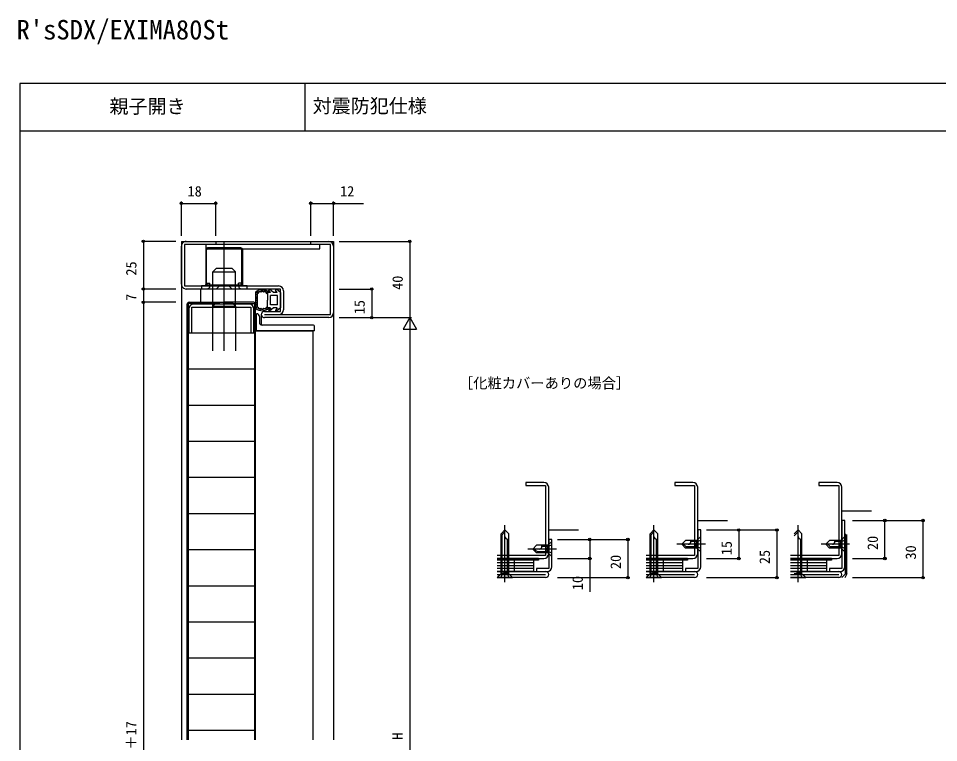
# Model space of a CAD drawing. Units: millimetres, scale not verified. Extents: x -437 to 438, y -344 to 340.
# Drawn here: x -437.3 to 46.4, y -40.3 to 340.5 of the extents above; entities that cross this region are included whole.
import ezdxf
from ezdxf.enums import TextEntityAlignment as Align

# ---------------------------------------------------------------- set-up
doc = ezdxf.new("R2010")
doc.units = ezdxf.units.MM
doc.header["$LTSCALE"] = 2
for name, color, linetype in [('0-1_USER1', 3, 'Continuous'), ('0-2_YKK_11', 7, 'Continuous'), ('0-3_YKK_12', 2, 'Continuous'), ('0-4_YKK_13', 4, 'Continuous'), ('0-6_YKK_D', 6, 'Continuous'), ('0-7_YKK_ZWAK', 7, 'Continuous'), ('0-8_YSS_KE', 3, 'Continuous')]:
    doc.layers.add(name, color=color, linetype=linetype)
doc.styles.add('ＭＳ ゴシック', font='')
doc.styles.get('ＭＳ ゴシック').set_extended_font_data('MS Gothic')

msp = doc.modelspace()

# ---------------------------------------------------------------- linework, layer by layer
at = {"layer": '0-2_YKK_11'}
for p, q in [((-351.6, 200.7), (-351.6, 220.7)), ((-271.6, 220.7), (-271.6, 185.7)), ((-298, 197.3), (-298, 187.3)), ((-316, 190.2), (-345.2, 190.2)), ((-274.1, 183.2), (-308, 183.2)), ((-158.551, 58.992), (-158.551, 93.992)), ((-80.237, 58.992), (-80.237, 93.992)), ((-4.466, 58.992), (-4.466, 93.992)), ((-185.551, 56.492), (-161.051, 56.492)), ((-107.237, 56.492), (-82.737, 56.492)), ((-31.466, 56.492), (-6.966, 56.492)), ((-185.551, 49.692), (-160.151, 49.692)), ((-107.237, 49.692), (-81.837, 49.692)), ((-31.466, 49.692), (-6.066, 49.692)), ((-185.551, 48.092), (-160.151, 48.092)), ((-160.151, 46.492), (-185.551, 46.492)), ((-107.237, 48.092), (-81.837, 48.092)), ((-81.837, 46.492), (-107.237, 46.492)), ((-31.466, 48.092), (-6.066, 48.092)), ((-6.066, 46.492), (-31.466, 46.492))]:
    msp.add_line(p, q, dxfattribs=at)
for points in [[(-349.1, 223.2), (-333.6, 223.2), (-333.6, 221.6), (-350, 221.6), (-350, 199.8), (-300.5, 199.8)], [(-308, 184.8), (-273.2, 184.8), (-273.2, 221.6), (-283.6, 221.6), (-283.6, 223.2), (-274.1, 223.2)], [(-308, 186.4), (-299.6, 186.4), (-299.6, 198.2), (-349.1, 198.2)], [(-347.7, 187.7), (-347.7, 175.2), (-346.1, 175.2), (-346.1, 188.6)], [(-346.1, 188.6), (-315.1, 188.6), (-315.1, 175.2), (-313.5, 175.2), (-313.5, 187.7)], [(-161.051, 96.492), (-170.551, 96.492), (-170.551, 94.892), (-160.151, 94.892), (-160.151, 58.092), (-185.551, 58.092)], [(-82.737, 96.492), (-92.237, 96.492), (-92.237, 94.892), (-81.837, 94.892), (-81.837, 58.092), (-107.237, 58.092)], [(-6.966, 96.492), (-16.466, 96.492), (-16.466, 94.892), (-6.066, 94.892), (-6.066, 58.092), (-31.466, 58.092)], [(-4.466, 76.492), (-4.466, 51.292), (-10.866, 51.292), (-10.866, 49.692), (-5.366, 49.692)], [(-2.866, 52.192), (-2.866, 76.492), (-4.466, 76.492)], [(-78.637, 52.192), (-78.637, 71.492), (-80.237, 71.492), (-80.237, 51.292), (-86.637, 51.292), (-86.637, 49.692), (-81.137, 49.692)], [(-158.551, 66.492), (-158.551, 51.292), (-164.951, 51.292), (-164.951, 49.692), (-159.451, 49.692)], [(-156.951, 52.192), (-156.951, 66.492), (-158.551, 66.492)]]:
    msp.add_lwpolyline(points, dxfattribs=at)
for centre, radius, start, end in [((-349.1, 220.7), 2.5, 89.99998, 180.00002), ((-274.1, 220.7), 2.5, 360, 89.99998), ((-349.1, 200.7), 2.5, 179.99967, 270), ((-300.5, 197.3), 2.5, 360, 89.99998), ((-345.2, 187.7), 2.5, 90.00001, 179.99999), ((-316, 187.7), 2.5, 0.00001, 89.99999), ((-308, 184.8), 1.6, 89.99946, 270), ((-300.5, 187.3), 2.5, 270, 360), ((-274.1, 185.7), 2.5, 270, 360), ((-161.051, 93.992), 2.5, 0, 90), ((-82.737, 93.992), 2.5, 0, 90), ((-6.966, 93.992), 2.5, 0, 90), ((-161.051, 58.992), 2.5, 270, 0), ((-82.737, 58.992), 2.5, 270, 0), ((-6.966, 58.992), 2.5, 270, 0), ((-160.151, 48.092), 1.6, 270, 90), ((-159.451, 52.192), 2.5, 270, 0), ((-81.837, 48.092), 1.6, 270, 90), ((-81.137, 52.192), 2.5, 270, 0), ((-6.066, 48.092), 1.6, 270, 90), ((-5.366, 52.192), 2.5, 270, 0)]:
    msp.add_arc(centre, radius, start, end, dxfattribs=at)
at = {"layer": '0-3_YKK_12'}
for p, q in [((-351.6, 223.2), (-351.6, -38.8)), ((-351.6, 223.2), (-271.6, 223.2)), ((-271.6, 223.2), (-271.6, -38.8)), ((-341.6, 198.2), (-341.6, 191.2)), ((-309.6, 184.8), (-309.6, 179.286)), ((-312.6, 176.2), (-282.6, 176.2)), ((-282.6, 176.2), (-282.6, -38.8))]:
    msp.add_line(p, q, dxfattribs=at)
at = {"layer": '0-4_YKK_13'}
for p, q in [((-329.1, 195.506), (-329.1, 222.655)), ((-338.85, 218.8), (-338.85, 200.3)), ((-338.35, 199.8), (-338.35, 218.8)), ((-320.35, 219.8), (-337.85, 219.8)), ((-337.85, 219.3), (-320.35, 219.3)), ((-319.85, 199.8), (-319.85, 218.8)), ((-319.35, 200.3), (-319.35, 218.8)), ((-333.1, 209.2), (-335.1, 207.2)), ((-329.1, 165.7), (-329.1, 211.2)), ((-335.1, 207.2), (-323.1, 207.2)), ((-335.1, 189.2), (-335.1, 207.2)), ((-323.1, 189.2), (-323.1, 207.2)), ((-319.6, 199.8), (-341.1, 199.8)), ((-319.1, 200.3), (-339.1, 200.3)), ((-339.1, 199.8), (-339.1, 200.3)), ((-338.1, 201.3), (-336.6, 201.3)), ((-338.1, 200.3), (-338.1, 201.3)), ((-336.6, 199.8), (-336.6, 201.3)), ((-333.1, 198.3), (-331.6, 199.8)), ((-325.1, 198.3), (-326.6, 199.8)), ((-320.1, 201.3), (-321.6, 201.3)), ((-321.6, 199.8), (-321.6, 201.3)), ((-320.1, 200.3), (-320.1, 201.3)), ((-319.1, 199.8), (-319.1, 200.3)), ((-320.1, 198.3), (-317.1, 198.3)), ((-312.6, 196.543), (-312.6, 188.057)), ((-312.566, 195.904), (-312.566, 196.104)), ((-312.304, 196.334), (-312.304, 196.534)), ((-312.192, 195.224), (-312.192, 195.424)), ((-312.12, 194.312), (-312.12, 194.512)), ((-312.066, 193.722), (-312.066, 193.922)), ((-311.923, 193.293), (-311.923, 193.493)), ((-311.906, 196.028), (-311.906, 196.228)), ((-311.803, 196.214), (-311.803, 196.414)), ((-311.727, 194.384), (-311.727, 194.584)), ((-311.695, 196.632), (-311.695, 196.832)), ((-311.6, 188.781), (-311.6, 195.819)), ((-311.457, 196.095), (-311.457, 196.295)), ((-311.218, 196.501), (-311.218, 196.701)), ((-310.682, 196.906), (-310.682, 197.106)), ((-310.3, 196.692), (-310.3, 196.892)), ((-309.966, 197.109), (-309.966, 197.309)), ((-309.548, 197.133), (-309.548, 197.333)), ((-309.405, 197.431), (-309.405, 197.631)), ((-308.868, 197.467), (-308.868, 197.667)), ((-308.725, 197.264), (-308.725, 197.464)), ((-308.224, 196.859), (-308.224, 197.059)), ((-308.117, 197.419), (-308.117, 197.619)), ((-307.703, 197.062), (-307.703, 197.262)), ((-307.14, 197.003), (-307.14, 197.203)), ((-306.964, 196.522), (-306.964, 196.722)), ((-306.636, 196.229), (-306.636, 196.429)), ((-306.3, 196.3), (-306.3, 192.3)), ((-304.819, 196.3), (-306.3, 196.3)), ((-306.26, 196.581), (-306.26, 196.781)), ((-304.819, 196.3), (-305.721, 197.648)), ((-303.2, 196.3), (-305.279, 198.044)), ((-304.8, 189.8), (-304.8, 194.8)), ((-301.219, 196.3), (-303.2, 196.3)), ((-301.219, 196.3), (-302.121, 197.648)), ((-299.6, 196.3), (-301.679, 198.044)), ((-299.6, 196.3), (-299.6, 188.3)), ((-348.6, -38.8), (-348.6, 190.2)), ((-347.6, 191.2), (-331.7, 191.2)), ((-333.1, 191.2), (-335.1, 189.2)), ((-335.1, 165.7), (-335.1, 189.2)), ((-335.1, 189.2), (-323.1, 189.2)), ((-333.1, 191.2), (-325.1, 191.2)), ((-313.6, 191.2), (-329.5, 191.2)), ((-325.1, 191.2), (-323.1, 189.2)), ((-323.1, 189.2), (-323.1, 165.7)), ((-312.6, -38.8), (-312.6, 190.2)), ((-312.299, 189.826), (-312.299, 190.026)), ((-312.281, 192.167), (-312.281, 192.367)), ((-312.245, 190.898), (-312.245, 191.098)), ((-312.209, 192.9), (-312.209, 193.1)), ((-312.102, 191.167), (-312.102, 191.367)), ((-312.102, 189.093), (-312.102, 189.293)), ((-312.031, 190.094), (-312.031, 190.294)), ((-312.013, 190.541), (-312.013, 190.741)), ((-311.87, 192.614), (-311.87, 192.814)), ((-311.87, 191.828), (-311.87, 192.028)), ((-311.816, 189.379), (-311.816, 189.579)), ((-306.3, 188.3), (-306.3, 192.3)), ((-301.1, 189.8), (-304.8, 189.8)), ((-312.447, 188.318), (-312.447, 188.518)), ((-312.1, 176.2), (-312.1, 185.2)), ((-311.898, 188.413), (-311.898, 188.613)), ((-311.815, 188.067), (-311.815, 188.267)), ((-311.517, 188.258), (-311.517, 188.458)), ((-311.075, 187.733), (-311.075, 187.933)), ((-310.61, 187.793), (-310.61, 187.993)), ((-310.598, 187.518), (-310.598, 187.718)), ((-310.371, 187.757), (-310.371, 187.957)), ((-310.002, 187.351), (-310.002, 187.551)), ((-309.87, 187.626), (-309.87, 187.826)), ((-309.608, 187.22), (-309.608, 187.42)), ((-309.417, 187.423), (-309.417, 187.623)), ((-308.845, 187.208), (-308.845, 187.408)), ((-308.821, 187.387), (-308.821, 187.587)), ((-308.296, 187.781), (-308.296, 187.981)), ((-308.212, 187.017), (-308.212, 187.217)), ((-308.129, 187.554), (-308.129, 187.754)), ((-307.797, 187.549), (-307.797, 187.749)), ((-307.375, 187.596), (-307.375, 187.796)), ((-306.988, 187.655), (-306.988, 187.855)), ((-306.366, 187.983), (-306.366, 188.183)), ((-304.819, 188.3), (-306.3, 188.3)), ((-304.819, 188.3), (-305.721, 186.952)), ((-303.2, 188.3), (-305.279, 186.556)), ((-301.219, 188.3), (-303.2, 188.3)), ((-301.219, 188.3), (-302.121, 186.952)), ((-299.6, 188.3), (-301.679, 186.556)), ((-310.6, 183.7), (-310.6, 180.636)), ((-348, 175.2), (-313.2, 175.2)), ((-281.6, 176.2), (-312.1, 176.2)), ((-281.6, 176.2), (-281.6, 178.7)), ((-348, 156.2), (-313.5, 156.2)), ((-348, 137.2), (-313.2, 137.2)), ((-348, 118.2), (-313.5, 118.2)), ((-348, 99.2), (-313.5, 99.2)), ((-348, 80.2), (-313.5, 80.2)), ((-181.551, 43.992), (-181.551, 73.992)), ((-103.237, 43.992), (-103.237, 73.992)), ((-27.466, 43.992), (-27.466, 73.992)), ((-183.551, 68.492), (-181.551, 70.492)), ((-182.951, 48.492), (-182.951, 69.092)), ((-105.237, 68.492), (-103.237, 70.492)), ((-104.637, 48.492), (-104.637, 69.092)), ((-29.466, 69.492), (-27.466, 71.492)), ((-29.466, 68.492), (-27.466, 70.492)), ((-2.453, 48.492), (-2.453, 69.492)), ((-1.853, 48.492), (-1.853, 69.092)), ((-180.151, 66.692), (-179.551, 66.692)), ((-180.151, 48.492), (-180.151, 66.692)), ((-162.151, 62.892), (-162.151, 63.492)), ((-158.951, 62.892), (-162.151, 62.892)), ((-101.837, 66.692), (-101.237, 66.692)), ((-101.837, 48.492), (-101.837, 66.692)), ((-76.137, 63.992), (-91.137, 63.992)), ((-85.637, 61.992), (-87.637, 63.992)), ((-83.837, 65.392), (-83.837, 65.992)), ((-80.637, 65.392), (-83.837, 65.392)), ((-26.066, 66.692), (-25.466, 66.692)), ((-26.066, 48.492), (-26.066, 66.692)), ((-0.366, 63.992), (-15.366, 63.992)), ((-9.866, 61.992), (-11.866, 63.992)), ((-8.066, 65.392), (-8.066, 65.992)), ((-4.866, 65.392), (-8.066, 65.392)), ((-348, 61.2), (-313.5, 61.2)), ((-154.451, 61.492), (-169.451, 61.492)), ((-163.951, 59.492), (-165.951, 61.492)), ((-158.951, 60.092), (-164.551, 60.092)), ((-156.951, 57.492), (-158.951, 59.492)), ((-80.637, 62.592), (-86.237, 62.592)), ((-78.637, 59.992), (-80.637, 61.992)), ((-4.866, 62.592), (-10.466, 62.592)), ((-2.866, 59.992), (-4.866, 61.992)), ((-185.551, 56.692), (-163.951, 56.692)), ((-166.551, 55.692), (-185.551, 55.692)), ((-163.951, 55.692), (-185.551, 55.692)), ((-166.551, 54.192), (-185.551, 54.192)), ((-166.551, 54.192), (-185.551, 54.192)), ((-177.451, 55.692), (-177.451, 56.692)), ((-176.551, 54.192), (-176.551, 55.692)), ((-176.551, 52.692), (-176.551, 54.192)), ((-166.551, 55.692), (-166.551, 54.192)), ((-166.551, 54.192), (-166.551, 52.692)), ((-163.951, 56.692), (-163.951, 55.692)), ((-107.237, 56.692), (-85.637, 56.692)), ((-88.237, 55.692), (-107.237, 55.692)), ((-85.637, 55.692), (-107.237, 55.692)), ((-88.237, 54.192), (-107.237, 54.192)), ((-88.237, 54.192), (-107.237, 54.192)), ((-99.137, 55.692), (-99.137, 56.692)), ((-98.237, 54.192), (-98.237, 55.692)), ((-98.237, 52.692), (-98.237, 54.192)), ((-88.237, 55.692), (-88.237, 54.192)), ((-88.237, 54.192), (-88.237, 52.692)), ((-85.637, 56.692), (-85.637, 55.692)), ((-31.466, 56.692), (-9.866, 56.692)), ((-12.466, 55.692), (-31.466, 55.692)), ((-9.866, 55.692), (-31.466, 55.692)), ((-12.466, 54.192), (-31.466, 54.192)), ((-12.466, 54.192), (-31.466, 54.192)), ((-23.366, 55.692), (-23.366, 56.692)), ((-22.466, 54.192), (-22.466, 55.692)), ((-22.466, 52.692), (-22.466, 54.192)), ((-12.466, 55.692), (-12.466, 54.192)), ((-12.466, 54.192), (-12.466, 52.692)), ((-9.866, 56.692), (-9.866, 55.692)), ((-166.551, 52.692), (-185.551, 52.692)), ((-166.551, 52.692), (-185.551, 52.692)), ((-166.551, 51.192), (-185.551, 51.192)), ((-166.551, 51.192), (-185.551, 51.192)), ((-166.551, 49.692), (-185.551, 49.692)), ((-185.551, 46.492), (-183.551, 48.492)), ((-176.551, 51.192), (-176.551, 52.692)), ((-176.551, 49.692), (-176.551, 51.192)), ((-166.551, 52.692), (-166.551, 51.192)), ((-166.551, 51.192), (-166.551, 49.692)), ((-88.237, 52.692), (-107.237, 52.692)), ((-88.237, 52.692), (-107.237, 52.692)), ((-88.237, 51.192), (-107.237, 51.192)), ((-88.237, 51.192), (-107.237, 51.192)), ((-88.237, 49.692), (-107.237, 49.692)), ((-107.237, 46.492), (-105.237, 48.492)), ((-98.237, 51.192), (-98.237, 52.692)), ((-98.237, 49.692), (-98.237, 51.192)), ((-88.237, 52.692), (-88.237, 51.192)), ((-88.237, 51.192), (-88.237, 49.692)), ((-12.466, 52.692), (-31.466, 52.692)), ((-12.466, 52.692), (-31.466, 52.692)), ((-12.466, 51.192), (-31.466, 51.192)), ((-12.466, 51.192), (-31.466, 51.192)), ((-12.466, 49.692), (-31.466, 49.692)), ((-28.616, 48.644), (-27.466, 49.256)), ((-22.466, 51.192), (-22.466, 52.692)), ((-22.466, 49.692), (-22.466, 51.192)), ((-12.466, 52.692), (-12.466, 51.192)), ((-12.466, 51.192), (-12.466, 49.692)), ((-4.453, 46.492), (-2.453, 48.492)), ((-2.653, 46.492), (-1.603, 48.644)), ((-348, 42.2), (-313.5, 42.2)), ((-348, 23.2), (-313.5, 23.2)), ((-348, 4.2), (-313.5, 4.2)), ((-348, -14.8), (-313.5, -14.8)), ((-348, -33.8), (-313.5, -33.8))]:
    msp.add_line(p, q, dxfattribs=at)
msp.add_lwpolyline([(-338.85, 219.3), (-278.85, 219.3), (-278.85, 221.6), (-338.85, 221.6)], close=True, dxfattribs=at)
for points in [[(-333.1, 209.2), (-325.1, 209.2), (-323.1, 207.2)], [(-341.1, 199.8), (-341.1, 198.3), (-320.1, 198.3)], [(-317.1, 198.3), (-317.1, 199.8), (-319.6, 199.8)], [(-306.711, 195.875), (-307.301, 196.642), (-308.261, 196.517), (-309.1, 197), (-309.496, 196.78), (-309.939, 196.517), (-310.899, 196.642), (-311.489, 195.875)], [(-301.1, 189.8), (-301.1, 194.8), (-304.8, 194.8)], [(-331.7, 191.2), (-331.7, 190.6), (-348, 190.6), (-348, -38.8)], [(-329.5, 191.2), (-329.5, 190.6), (-313.2, 190.6), (-313.2, -38.8)], [(-311.489, 188.725), (-310.899, 187.958), (-309.939, 188.083), (-309.496, 187.82), (-309.1, 187.6), (-308.261, 188.083), (-307.301, 187.958), (-306.711, 188.725)], [(-282.1, 179.2), (-283.6, 179.2), (-309.1, 179.2)], [(-183.551, 48.492), (-183.551, 69.492), (-181.551, 71.492)], [(-179.551, 48.492), (-179.551, 69.492), (-181.551, 71.492)], [(-105.237, 48.492), (-105.237, 69.492), (-103.237, 71.492)], [(-101.237, 48.492), (-101.237, 69.492), (-103.237, 71.492)], [(-78.637, 59.992), (-78.637, 67.992), (-80.637, 65.992), (-80.637, 61.992)], [(-25.466, 48.492), (-25.466, 69.492), (-27.466, 71.492)], [(-2.866, 59.992), (-2.866, 67.992), (-4.866, 65.992), (-4.866, 61.992)], [(-158.951, 63.492), (-164.951, 63.492), (-166.951, 61.492)], [(-156.951, 63.692), (-159.104, 62.642), (-159.716, 61.492)], [(-156.951, 57.492), (-156.951, 65.492), (-158.951, 63.492), (-158.951, 59.492)], [(-80.637, 65.992), (-86.637, 65.992), (-88.637, 63.992)], [(-80.637, 61.992), (-86.637, 61.992), (-88.637, 63.992)], [(-78.637, 66.192), (-80.79, 65.142), (-81.402, 63.992)], [(-78.637, 61.792), (-80.79, 62.842), (-81.402, 63.992)], [(-4.866, 65.992), (-10.866, 65.992), (-12.866, 63.992)], [(-4.866, 61.992), (-10.866, 61.992), (-12.866, 63.992)], [(-2.866, 66.192), (-5.019, 65.142), (-5.63, 63.992)], [(-2.866, 61.792), (-5.019, 62.842), (-5.63, 63.992)], [(-158.951, 59.492), (-164.951, 59.492), (-166.951, 61.492)], [(-156.951, 59.292), (-159.104, 60.342), (-159.716, 61.492)], [(-185.551, 46.492), (-177.551, 46.492), (-179.551, 48.492), (-183.551, 48.492)], [(-183.751, 46.492), (-182.701, 48.644), (-181.551, 49.256)], [(-179.351, 46.492), (-180.401, 48.644), (-181.551, 49.256)], [(-107.237, 46.492), (-99.237, 46.492), (-101.237, 48.492), (-105.237, 48.492)], [(-105.437, 46.492), (-104.387, 48.644), (-103.237, 49.256)], [(-101.037, 46.492), (-102.087, 48.644), (-103.237, 49.256)], [(-31.466, 46.492), (-23.466, 46.492), (-25.466, 48.492), (-29.466, 48.492)], [(-25.266, 46.492), (-26.316, 48.644), (-27.466, 49.256)]]:
    msp.add_lwpolyline(points, dxfattribs=at)
for centre, radius, start, end in [((-337.85, 218.8), 1, 89.99913, 180), ((-337.85, 218.8), 0.5, 90, 180), ((-320.35, 218.8), 1, 0, 89.99913), ((-320.35, 218.8), 0.5, 0, 90), ((-338.6, 200.3), 0.5, 270, 0), ((-338.1, 199.8), 1.5, 270, 0), ((-320.1, 199.8), 1.5, 180, 270), ((-319.6, 200.3), 0.5, 180, 270), ((-309.1, 192.3), 5.5, 46.65824, 129.51963), ((-309.1, 192.3), 4.3, 49.37051, 56.2499), ((-305.471, 197.814), 0.3, 49.99756, 213.78886), ((-301.871, 197.814), 0.3, 49.99756, 213.78886), ((-347.6, 190.2), 1, 90, 180), ((-313.6, 190.2), 1, 0, 90), ((-309.1, 192.3), 4.3, 303.7499, 310.62928), ((-309.1, 192.3), 5.5, 230.48036, 313.34175), ((-312.1, 183.7), 1.5, 0, 90), ((-305.471, 186.786), 0.3, 146.21114, 310.00244), ((-301.871, 186.786), 0.3, 146.21114, 310.00244), ((-309.1, 180.7), 1.5, 180, 270), ((-282.1, 178.7), 0.5, 0, 90), ((-180.218, 68.023), 1.333, 180, 272.86598), ((-101.904, 68.023), 1.333, 180, 272.86598), ((-26.133, 68.023), 1.333, 180, 272.86598), ((-163.483, 62.825), 1.333, 270, 2.86598), ((-85.169, 65.325), 1.333, 270, 2.86598), ((-9.398, 65.325), 1.333, 270, 2.86598)]:
    msp.add_arc(centre, radius, start, end, dxfattribs=at)
at = {"layer": '0-6_YKK_D'}
for p, q in [((-351.6, 226.2), (-351.6, 244.2)), ((-351.6, 243.2), (-333.6, 243.2)), ((-333.6, 226.2), (-333.6, 244.2)), ((-283.6, 226.2), (-283.6, 244.2)), ((-271.6, 226.2), (-271.6, 244.2)), ((-354.6, 223.2), (-372.6, 223.2)), ((-371.6, 223.2), (-371.6, 198.2)), ((-268.6, 223.2), (-230.6, 223.2)), ((-231.6, 223.2), (-231.6, 183.2)), ((-354.6, 198.2), (-372.6, 198.2)), ((-354.6, 198.2), (-372.6, 198.2)), ((-371.6, 198.2), (-371.6, 191.2)), ((-268.6, 198.2), (-250.6, 198.2)), ((-251.6, 198.2), (-251.6, 183.2)), ((-354.6, 191.2), (-372.6, 191.2)), ((-354.6, 191.2), (-372.6, 191.2)), ((-371.6, 191.2), (-371.6, -262.8)), ((-268.6, 183.2), (-230.6, 183.2)), ((-268.6, 183.2), (-230.6, 183.2)), ((-268.6, 183.2), (-250.6, 183.2)), ((-231.6, 183.2), (-235.1, 177.138)), ((-231.6, 183.2), (-228.1, 177.138)), ((-231.6, 183.2), (-231.6, 171.076)), ((-235.1, 177.138), (-228.1, 177.138)), ((-231.6, 176.2), (-231.6, -246.8)), ((1.147, 76.492), (19.147, 76.492)), ((1.147, 76.492), (39.147, 76.492)), ((18.147, 56.492), (18.147, 76.492)), ((38.147, 76.492), (38.147, 46.492)), ((-75.637, 71.492), (-57.637, 71.492)), ((-75.637, 71.492), (-37.637, 71.492)), ((-58.637, 71.492), (-58.637, 56.492)), ((-38.637, 71.492), (-38.637, 46.492)), ((-153.951, 66.492), (-135.951, 66.492)), ((-153.951, 66.492), (-115.951, 66.492)), ((-116.951, 66.492), (-116.951, 46.492)), ((-153.951, 56.492), (-135.951, 56.492)), ((-75.637, 56.492), (-57.637, 56.492)), ((1.147, 56.492), (19.147, 56.492)), ((-153.951, 46.492), (-115.951, 46.492)), ((-75.637, 46.492), (-37.637, 46.492)), ((1.147, 46.492), (39.147, 46.492))]:
    msp.add_line(p, q, dxfattribs=at)
for points in [[(-283.6, 243.2), (-271.6, 243.2), (-255.846, 243.2)], [(-136.951, 66.492), (-136.951, 56.492), (-136.951, 39.004)]]:
    msp.add_lwpolyline(points, dxfattribs=at)
for centre in [(-351.6, 243.2), (-333.6, 243.2), (-283.6, 243.2), (-271.6, 243.2), (-371.6, 223.2), (-231.6, 223.2), (-371.6, 198.2), (-371.6, 198.2), (-251.6, 198.2), (-371.6, 191.2), (-371.6, 191.2), (-251.6, 183.2), (18.147, 76.492), (38.147, 76.492), (-58.637, 71.492), (-38.637, 71.492), (-136.951, 66.492), (-116.951, 66.492), (-136.951, 56.492), (-58.637, 56.492), (18.147, 56.492), (-116.951, 46.492), (-38.637, 46.492), (38.147, 46.492)]:
    msp.add_circle(centre, 0.637, dxfattribs=at)
at = {"layer": '0-7_YKK_ZWAK'}
for p, q in [((-436.6, 306.2), (-436.6, -343.8)), ((438.4, 306.2), (-436.6, 306.2)), ((-286.6, 281.2), (-286.6, 306.2)), ((438.4, 281.2), (-436.6, 281.2))]:
    msp.add_line(p, q, dxfattribs=at)
at = {"layer": '0-8_YSS_KE'}
for p, q in [((-4.466, 81.492), (11.134, 81.492)), ((-80.237, 76.492), (-64.637, 76.492)), ((-158.551, 71.492), (-142.951, 71.492))]:
    msp.add_line(p, q, dxfattribs=at)

# ---------------------------------------------------------------- texts
at = {"layer": '0-1_USER1', "style": 'ＭＳ ゴシック'}
for s, height, p in [("R'sSDX/EXIMA80St", 10.26, (-438.267, 326.336)), ('親子開き', 7.331, (-389.413, 288.387)), ('対震防犯仕様', 7.331, (-282.623, 288.643)), ('［化粧カバーありの場合］', 5.499, (-205.702, 144.322))]:
    msp.add_text(s, height=height, dxfattribs=at).set_placement(p, align=Align.BOTTOM_LEFT)
at = {"layer": '0-6_YKK_D', "style": 'ＭＳ ゴシック'}
for s, p in [('18', (-348.374, 245.2)), ('12', (-268.201, 245.2))]:
    msp.add_text(s, height=5.499, dxfattribs=at).set_placement(p, align=Align.BOTTOM_LEFT)
for s, p in [('25', (-373.6, 205.245)), ('40', (-233.6, 197.745)), ('7', (-373.6, 191.951)), ('15', (-253.6, 184.947)), ('20', (16.147, 60.952)), ('15', (-60.637, 58.239)), ('30', (36.147, 55.952)), ('25', (-40.637, 53.537)), ('20', (-118.951, 50.952)), ('10', (-138.951, 39.853)), ('DH＝H＋17', (-373.643, -62.711)), ('H', (-233.6, -38.794))]:
    msp.add_text(s, height=5.499, rotation=90, dxfattribs=at).set_placement(p, align=Align.BOTTOM_LEFT)

doc.saveas('drawing.dxf')
